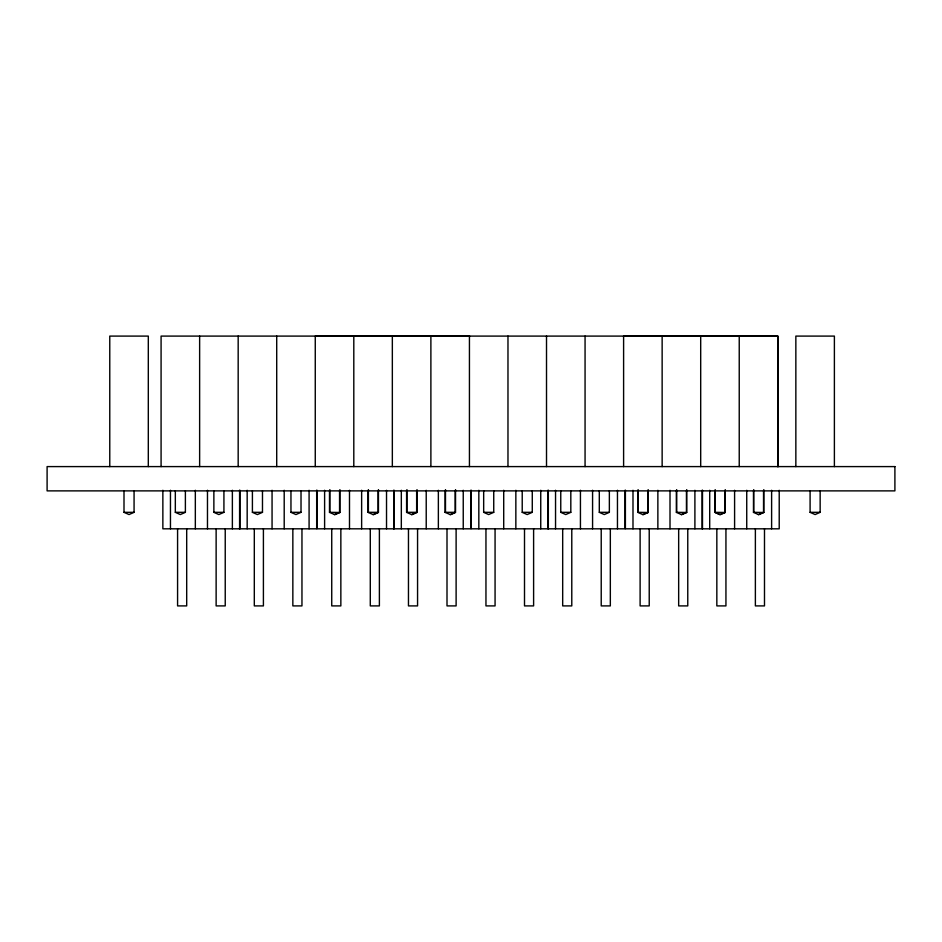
<?xml version="1.0" encoding="UTF-8"?>
<svg xmlns="http://www.w3.org/2000/svg" width="942" height="942" viewBox="0 0 942 942"><rect width="100%" height="100%" fill="white"/><g stroke="black" fill="none" stroke-linecap="round" stroke-linejoin="round"><path stroke-width="1.41" d="M134.07 490.888L134.07 512.318L129.042 514.556L124.003 512.318L124.003 490.888M820.152 490.888L820.152 512.318L815.124 514.556L810.096 512.318L810.096 490.888M185.386 490.888L185.386 512.318L180.299 514.556L175.33 512.318L175.33 490.888M223.925 490.888L223.925 512.318L218.838 514.556L213.869 512.318L213.869 490.888M262.477 490.888L262.477 512.318L257.39 514.556L252.409 512.318L252.409 490.888M301.016 490.888L301.016 512.318L295.929 514.556L290.96 512.318L290.96 490.888M334.469 514.556L339.556 512.318L339.556 490.888M339.909 489.616L339.909 512.483L334.822 514.721L329.5 512.318L329.5 490.888M373.02 514.556L378.107 512.318L378.107 490.888M411.56 514.556L416.647 512.318L416.647 490.888M450.099 514.556L455.186 512.318L455.186 490.888M493.738 490.888L493.738 512.318L488.651 514.556L483.67 512.318L483.67 490.888M532.277 490.888L532.277 512.318L527.19 514.556L522.221 512.318L522.221 490.888M570.817 490.888L570.817 512.318L565.73 514.556L560.761 512.318L560.761 490.888M609.356 490.888L609.356 512.318L604.269 514.556L599.3 512.318L599.3 490.888M642.821 514.556L647.908 512.318L647.908 490.888M648.167 489.616L648.167 512.483L643.08 514.721L637.852 512.318L637.852 490.888M681.36 514.556L686.447 512.318L686.447 490.888M686.706 489.616L686.706 512.483L681.619 514.721L676.391 512.318L676.391 490.888M725.246 489.616L725.246 512.483L720.159 514.721L715.19 512.483L715.19 489.616M758.451 514.556L763.538 512.318L763.538 490.888M763.797 489.616L763.797 512.483L758.71 514.721L753.482 512.318L753.482 490.888M315.605 336.259L469.775 336.259M623.863 336.259L778.033 336.259L778.033 466.761M124.003 512.318L134.07 512.318M175.33 512.318L185.386 512.318M213.869 512.318L223.925 512.318M252.409 512.318L262.477 512.318M290.96 512.318L301.016 512.318M329.5 512.318L339.909 512.483M368.039 490.888L368.039 512.318L378.107 512.318M406.591 490.888L406.591 512.318L416.647 512.318M445.13 490.888L445.13 512.318L455.186 512.318M483.67 512.318L493.738 512.318M522.221 512.318L532.277 512.318M560.761 512.318L570.817 512.318M599.3 512.318L609.356 512.318M637.852 512.318L648.167 512.483M676.391 512.318L686.706 512.483M714.931 490.888L714.931 512.318L725.246 512.483M753.482 512.318L763.797 512.483M810.096 512.318L820.152 512.318M714.931 512.318L719.9 514.556L724.987 512.318L724.987 490.888M445.13 512.318L450.453 514.721L455.539 512.483L455.539 489.616M406.591 512.318L411.913 514.721L417 512.483L417 489.616M368.039 512.318L373.362 514.721L378.448 512.483L378.448 489.616M834.388 466.596L834.388 336.094L795.849 336.094L795.849 466.596M779.211 490.276L779.211 528.815L625.394 528.815L625.394 490.276M777.774 466.596L777.774 336.094L161.082 336.094L161.082 466.596M771.616 490.276L771.616 528.815M764.492 528.815L764.492 605.906L755.378 605.906L755.378 528.815M753.73 489.616L753.73 512.483M746.735 490.276L746.735 528.815M739.234 336.094L739.234 466.596M734.595 490.276L734.595 528.815M725.941 528.815L725.941 605.906L716.838 605.906L716.838 528.815M709.703 490.276L709.703 528.815M702.485 490.276L702.485 528.815M702.12 490.276L702.12 528.815M700.695 336.094L700.695 466.596M694.902 490.276L694.902 528.815M687.766 528.815L687.766 605.906L678.664 605.906L678.664 528.815M676.65 489.616L676.65 512.483M670.009 490.276L670.009 528.815M662.144 336.094L662.144 466.596M657.869 490.276L657.869 528.815M649.226 528.815L649.226 605.906L640.113 605.906L640.113 528.815M638.111 489.616L638.111 512.483M632.989 490.276L632.989 528.815M625.052 490.276L625.052 528.815L471.236 528.815L471.236 490.276M623.604 336.094L623.604 466.596M617.457 490.276L617.457 528.815M610.334 528.815L610.334 605.906L601.22 605.906L601.22 528.815M592.577 490.276L592.577 528.815M585.064 336.094L585.064 466.596M580.437 490.276L580.437 528.815M571.782 528.815L571.782 605.906L562.68 605.906L562.68 528.815M555.544 490.276L555.544 528.815M548.326 490.276L548.326 528.815M547.961 490.276L547.961 528.815M546.513 336.094L546.513 466.596M540.743 490.276L540.743 528.815M533.608 528.815L533.608 605.906L524.506 605.906L524.506 528.815M515.851 490.276L515.851 528.815M507.973 336.094L507.973 466.596M503.711 490.276L503.711 528.815M495.068 528.815L495.068 605.906L485.954 605.906L485.954 528.815M478.83 490.276L478.83 528.815M470.835 490.276L470.835 528.815L317.018 528.815L317.018 490.276M469.434 336.094L469.434 466.596M463.24 490.276L463.24 528.815M456.116 528.815L456.116 605.906L447.003 605.906L447.003 528.815M445.484 489.616L445.484 512.483M438.36 490.276L438.36 528.815M430.883 336.094L430.883 466.596M426.22 490.276L426.22 528.815M417.565 528.815L417.565 605.906L408.463 605.906L408.463 528.815M406.932 489.616L406.932 512.483M401.327 490.276L401.327 528.815M394.109 490.276L394.109 528.815M393.744 490.276L393.744 528.815M392.343 336.094L392.343 466.596M386.526 490.276L386.526 528.815M379.39 528.815L379.39 605.906L370.288 605.906L370.288 528.815M368.393 489.616L368.393 512.483M361.634 490.276L361.634 528.815M353.803 336.094L353.803 466.596M349.494 490.276L349.494 528.815M340.851 528.815L340.851 605.906L331.737 605.906L331.737 528.815M329.853 489.616L329.853 512.483M324.613 490.276L324.613 528.815M316.677 490.276L316.677 528.815L162.86 528.815L162.86 490.276M315.264 336.094L315.264 466.596M309.082 490.276L309.082 528.815M301.958 528.815L301.958 605.906L292.844 605.906L292.844 528.815M284.201 490.276L284.201 528.815M276.712 336.094L276.712 466.596M272.061 490.276L272.061 528.815M263.407 528.815L263.407 605.906L254.305 605.906L254.305 528.815M247.169 490.276L247.169 528.815M239.951 490.276L239.951 528.815M239.586 490.276L239.586 528.815M238.173 336.094L238.173 466.596M232.368 490.276L232.368 528.815M225.232 528.815L225.232 605.906L216.13 605.906L216.13 528.815M207.475 490.276L207.475 528.815M199.633 336.094L199.633 466.596M195.335 490.276L195.335 528.815M186.693 528.815L186.693 605.906L177.579 605.906L177.579 528.815M170.455 490.276L170.455 528.815M148.306 466.596L148.306 336.094L109.767 336.094L109.767 466.596M894.9 466.596L47.1 466.596L47.1 490.876L894.9 490.876L894.9 466.596"/></g></svg>
